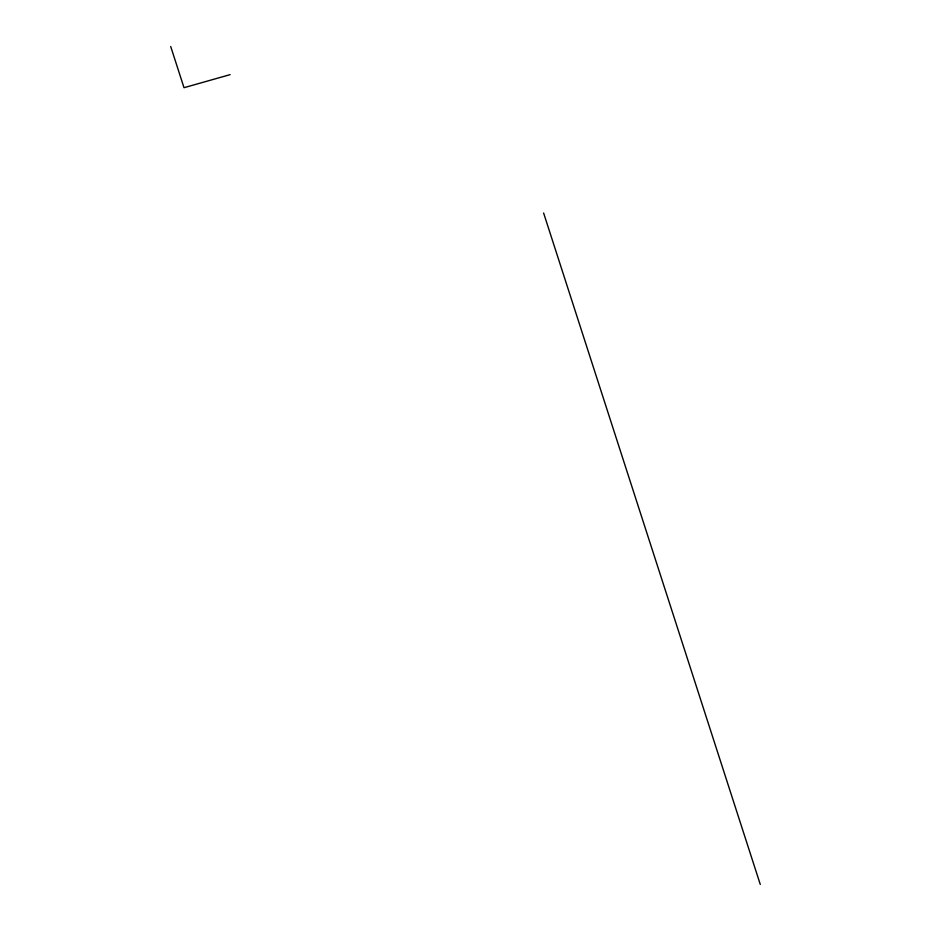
<?xml version="1.0" encoding="UTF-8"?>
<svg xmlns="http://www.w3.org/2000/svg" width="931" height="931" viewBox="0 0 931 931"><rect width="100%" height="100%" fill="white"/><g stroke="black" fill="none" stroke-linecap="round" stroke-linejoin="round"><path stroke-width="1.4" d="M230.132 74.631L184.001 87.7L170.722 46.55M543.611 213.001L760.278 884.45"/></g></svg>
